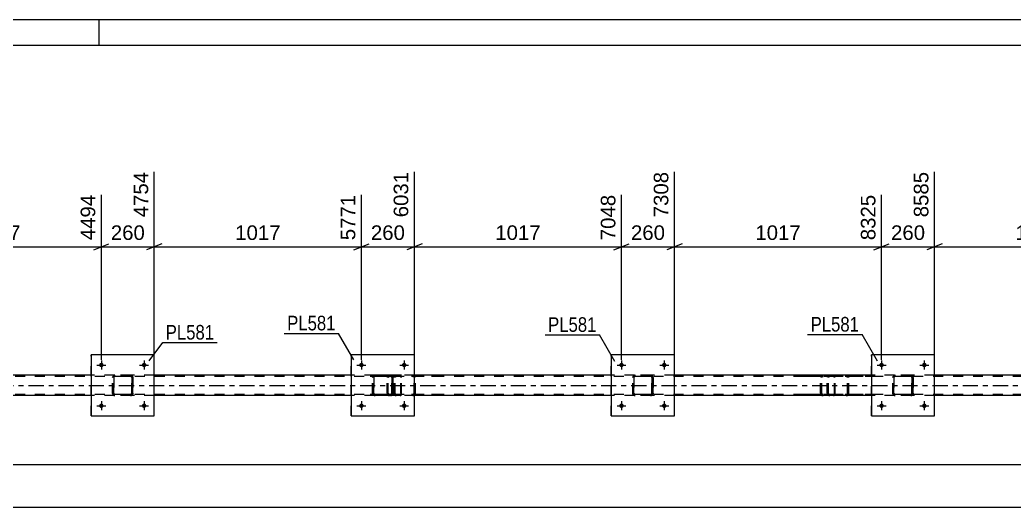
# Model space of a CAD drawing. Header units: millimetres. Extents: x 0 to 841, y 0 to 594.
# Drawn here: x 195.5 to 390.7, y 498.4 to 594 of the extents above; entities that cross this region are included whole.
import ezdxf

# ---------------------------------------------------------------- set-up
doc = ezdxf.new("R2010")
doc.units = ezdxf.units.MM
doc.linetypes.add('DXK_LINE_DOT2', pattern=[3.9198, 1.9599, -1.9599])
doc.linetypes.add('DXK_LINE_DOT3', pattern=[5.9187, 2.979, -0.9799, 0.9799, -0.9799])
doc.styles.add('Arial', font='ARIAL.TTF', dxfattribs={"height": 0.2})
doc.styles.add('Arial Narrow', font='ARIALN.TTF', dxfattribs={"height": 0.2})

# ---------------------------------------------------------------- blocks, each defined once
blk = doc.blocks.new('Unknown-203723749-1133')
at = {"color": 5, "linetype": 'Continuous'}
for p, q in [((841, 594), (0, 594)), ((211, 589), (211, 594)), ((836, 589), (5, 589))]:
    blk.add_line(p, q, dxfattribs=at)
blk = doc.blocks.new('Bolt-203723749-2629 - 2450')
at = {"linetype": 'Continuous'}
for points in [[(262.98, 518.25, -1), (262.1, 518.25, -1)], [(271.38, 518.25, -1), (270.5, 518.25, -1)]]:
    blk.add_hatch(color=1, dxfattribs=at).paths.add_polyline_path(points)
at = {"color": 1, "linetype": 'Continuous'}
for p, q in [((261.66, 518.25), (263.42, 518.25)), ((262.54, 519.13), (262.54, 517.37)), ((270.06, 518.25), (271.82, 518.25)), ((270.94, 519.13), (270.94, 517.37))]:
    blk.add_line(p, q, dxfattribs=at)
blk = doc.blocks.new('Part-203723749-2538 - 2450')
at = {"color": 7, "linetype": 'DXK_LINE_DOT2'}
for p, q in [((270.16, 524.25), (263.23, 524.25)), ((270.16, 524.01), (263.23, 524.01)), ((267.6, 523.95), (267.57, 523.77)), ((267.57, 520.73), (267.57, 523.77)), ((267.82, 523.77), (267.84, 523.86)), ((267.82, 520.73), (267.82, 523.77)), ((267.84, 523.86), (267.89, 523.94)), ((268.07, 524.25), (267.88, 524.21)), ((267.89, 523.94), (267.97, 523.99)), ((267.97, 523.99), (268.07, 524.01)), ((268.88, 524.01), (268.88, 524.25)), ((270.26, 524.21), (270.16, 524.25)), ((270.16, 524.01), (270.21, 523.99)), ((270.21, 523.99), (270.26, 523.94)), ((270.35, 524.1), (270.26, 524.21)), ((270.26, 523.94), (270.29, 523.86)), ((270.29, 523.86), (270.3, 523.77)), ((270.3, 520.73), (270.3, 523.77)), ((270.41, 523.95), (270.35, 524.1)), ((270.43, 523.77), (270.41, 523.95)), ((270.43, 520.73), (270.43, 523.77)), ((270.16, 520.49), (263.23, 520.49)), ((270.16, 520.25), (263.23, 520.25)), ((267.57, 520.73), (267.6, 520.54)), ((267.84, 520.63), (267.82, 520.73)), ((267.89, 520.56), (267.84, 520.63)), ((267.88, 520.28), (268.07, 520.25)), ((267.97, 520.5), (267.89, 520.56)), ((268.07, 520.49), (267.97, 520.5)), ((268.88, 520.25), (268.88, 520.49)), ((270.21, 520.5), (270.16, 520.49)), ((270.16, 520.25), (270.26, 520.28)), ((270.26, 520.56), (270.21, 520.5)), ((270.29, 520.63), (270.26, 520.56)), ((270.26, 520.28), (270.35, 520.39)), ((270.3, 520.73), (270.29, 520.63)), ((270.35, 520.39), (270.41, 520.54)), ((270.41, 520.54), (270.43, 520.73))]:
    blk.add_line(p, q, dxfattribs=at)
for centre, start, end in [((268.05, 523.75), 111.1941, 156.1506), ((268.05, 520.74), 203.8494, 248.8059)]:
    blk.add_arc(centre, 0.492, start, end, dxfattribs=at)
blk = doc.blocks.new('Part-203723749-2487 - 2450')
at = {"color": 7, "linetype": 'DXK_LINE_DOT2'}
for p, q in [((213.66, 523.77), (213.69, 523.95)), ((213.69, 523.95), (213.66, 523.77)), ((213.66, 520.73), (213.66, 523.77)), ((213.66, 523.77), (213.66, 523.77)), ((213.66, 520.73), (213.66, 523.77)), ((213.9, 523.77), (213.92, 523.86)), ((213.92, 523.86), (213.9, 523.77)), ((213.9, 520.73), (213.9, 523.77)), ((213.9, 523.77), (213.9, 523.77)), ((213.9, 523.77), (213.9, 520.73)), ((213.92, 523.86), (213.97, 523.94)), ((213.97, 523.94), (213.92, 523.86)), ((213.95, 524.21), (214.14, 524.25)), ((214.14, 524.25), (213.95, 524.21)), ((213.97, 523.94), (214.05, 523.99)), ((214.14, 524.01), (214.05, 523.99)), ((217.18, 524.25), (214.14, 524.25)), ((217.18, 524.01), (214.14, 524.01)), ((217.18, 524.25), (217.36, 524.21)), ((217.36, 524.21), (217.18, 524.25)), ((217.27, 523.99), (217.18, 524.01)), ((217.35, 523.94), (217.27, 523.99)), ((217.35, 523.94), (217.4, 523.86)), ((217.4, 523.86), (217.35, 523.94)), ((217.4, 523.86), (217.42, 523.77)), ((217.42, 523.77), (217.4, 523.86)), ((217.42, 520.73), (217.42, 523.77)), ((217.42, 523.77), (217.42, 523.77)), ((217.42, 523.77), (217.42, 520.73)), ((217.62, 523.95), (217.66, 523.77)), ((217.66, 523.77), (217.62, 523.95)), ((217.66, 520.73), (217.66, 523.77)), ((217.66, 523.77), (217.66, 523.77)), ((217.66, 523.77), (217.66, 520.73)), ((213.66, 520.73), (213.66, 520.73)), ((213.69, 520.54), (213.66, 520.73)), ((213.66, 520.73), (213.69, 520.54)), ((213.9, 520.73), (213.9, 520.73)), ((213.92, 520.63), (213.9, 520.73)), ((213.9, 520.73), (213.92, 520.63)), ((213.97, 520.56), (213.92, 520.63)), ((213.92, 520.63), (213.97, 520.56)), ((214.14, 520.25), (213.95, 520.28)), ((213.95, 520.28), (214.14, 520.25)), ((214.05, 520.5), (213.97, 520.56)), ((214.14, 520.49), (214.05, 520.5)), ((217.18, 520.49), (214.14, 520.49)), ((217.18, 520.25), (214.14, 520.25)), ((217.27, 520.5), (217.18, 520.49)), ((217.36, 520.28), (217.18, 520.25)), ((217.18, 520.25), (217.36, 520.28)), ((217.35, 520.56), (217.27, 520.5)), ((217.4, 520.63), (217.35, 520.56)), ((217.35, 520.56), (217.4, 520.63)), ((217.42, 520.73), (217.4, 520.63)), ((217.4, 520.63), (217.42, 520.73)), ((217.42, 520.73), (217.42, 520.73)), ((217.66, 520.73), (217.62, 520.54)), ((217.62, 520.54), (217.66, 520.73)), ((217.66, 520.73), (217.66, 520.73))]:
    blk.add_line(p, q, dxfattribs=at)
at = {"color": 7, "linetype": 'DXK_LINE_DOT3'}
blk.add_line((215.66, 522.25), (215.66, 522.25), dxfattribs=at)
at = {"color": 7, "linetype": 'DXK_LINE_DOT2'}
for centre, start, end in [((214.14, 523.77), 112.5, 157.5), ((214.14, 523.77), 112.5, 157.5), ((217.18, 523.77), 22.5, 67.5), ((217.18, 523.77), 22.5, 67.5), ((214.14, 520.73), 202.5, 247.5), ((214.14, 520.73), 202.5, 247.5), ((217.18, 520.73), 292.5, 337.5), ((217.18, 520.73), 292.5, 337.5)]:
    blk.add_arc(centre, 0.48, start, end, dxfattribs=at)
blk = doc.blocks.new('Bolt-203723749-2637 - 2450')
at = {"linetype": 'Continuous'}
for points in [[(365.14, 518.25, -1), (364.26, 518.25, -1)], [(373.54, 518.25, -1), (372.66, 518.25, -1)]]:
    blk.add_hatch(color=1, dxfattribs=at).paths.add_polyline_path(points)
at = {"color": 1, "linetype": 'Continuous'}
for p, q in [((363.82, 518.25), (365.58, 518.25)), ((364.7, 519.13), (364.7, 517.37)), ((372.22, 518.25), (373.98, 518.25)), ((373.1, 519.13), (373.1, 517.37))]:
    blk.add_line(p, q, dxfattribs=at)
blk = doc.blocks.new('Part-203723749-2492 - 2450')
at = {"color": 2, "linetype": 'Continuous'}
for p, q in [((209.46, 528.25), (209.46, 516.25)), ((221.86, 528.25), (209.46, 528.25)), ((221.86, 516.25), (221.86, 528.25)), ((209.46, 516.25), (221.86, 516.25))]:
    blk.add_line(p, q, dxfattribs=at)
at = {"color": 7, "linetype": 'DXK_LINE_DOT2'}
for p, q in [((209.46, 516.25), (209.46, 528.25)), ((221.86, 516.25), (221.86, 528.25))]:
    blk.add_line(p, q, dxfattribs=at)
blk = doc.blocks.new('Part-203723749-2493 - 2450')
at = {"color": 7, "linetype": 'DXK_LINE_DOT2'}
for p, q in [((264.74, 523.77), (264.77, 523.95)), ((264.77, 523.95), (264.74, 523.77)), ((264.74, 520.73), (264.74, 523.77)), ((264.74, 523.77), (264.74, 523.77)), ((264.74, 520.73), (264.74, 523.77)), ((264.98, 523.77), (265, 523.86)), ((265, 523.86), (264.98, 523.77)), ((264.98, 520.73), (264.98, 523.77)), ((264.98, 523.77), (264.98, 523.77)), ((264.98, 523.77), (264.98, 520.73)), ((265, 523.86), (265.05, 523.94)), ((265.05, 523.94), (265, 523.86)), ((265.03, 524.21), (265.22, 524.25)), ((265.22, 524.25), (265.03, 524.21)), ((265.05, 523.94), (265.13, 523.99)), ((265.22, 524.01), (265.13, 523.99)), ((268.26, 524.25), (265.22, 524.25)), ((268.26, 524.01), (265.22, 524.01)), ((268.26, 524.25), (268.44, 524.21)), ((268.44, 524.21), (268.26, 524.25)), ((268.35, 523.99), (268.26, 524.01)), ((268.43, 523.94), (268.35, 523.99)), ((268.43, 523.94), (268.48, 523.86)), ((268.48, 523.86), (268.43, 523.94)), ((268.48, 523.86), (268.5, 523.77)), ((268.5, 523.77), (268.48, 523.86)), ((268.5, 520.73), (268.5, 523.77)), ((268.5, 523.77), (268.5, 523.77)), ((268.5, 523.77), (268.5, 520.73)), ((268.7, 523.95), (268.74, 523.77)), ((268.74, 523.77), (268.7, 523.95)), ((268.74, 520.73), (268.74, 523.77)), ((268.74, 523.77), (268.74, 523.77)), ((268.74, 523.77), (268.74, 520.73)), ((264.74, 520.73), (264.74, 520.73)), ((264.77, 520.54), (264.74, 520.73)), ((264.74, 520.73), (264.77, 520.54)), ((264.98, 520.73), (264.98, 520.73)), ((265, 520.63), (264.98, 520.73)), ((264.98, 520.73), (265, 520.63)), ((265.05, 520.56), (265, 520.63)), ((265, 520.63), (265.05, 520.56)), ((265.22, 520.25), (265.03, 520.28)), ((265.03, 520.28), (265.22, 520.25)), ((265.13, 520.5), (265.05, 520.56)), ((265.22, 520.49), (265.13, 520.5)), ((268.26, 520.49), (265.22, 520.49)), ((268.26, 520.25), (265.22, 520.25)), ((268.35, 520.5), (268.26, 520.49)), ((268.44, 520.28), (268.26, 520.25)), ((268.26, 520.25), (268.44, 520.28)), ((268.43, 520.56), (268.35, 520.5)), ((268.48, 520.63), (268.43, 520.56)), ((268.43, 520.56), (268.48, 520.63)), ((268.5, 520.73), (268.48, 520.63)), ((268.48, 520.63), (268.5, 520.73)), ((268.5, 520.73), (268.5, 520.73)), ((268.74, 520.73), (268.7, 520.54)), ((268.7, 520.54), (268.74, 520.73)), ((268.74, 520.73), (268.74, 520.73))]:
    blk.add_line(p, q, dxfattribs=at)
at = {"color": 7, "linetype": 'DXK_LINE_DOT3'}
blk.add_line((266.74, 522.25), (266.74, 522.25), dxfattribs=at)
at = {"color": 7, "linetype": 'DXK_LINE_DOT2'}
for centre, start, end in [((265.22, 523.77), 112.5, 157.5), ((265.22, 523.77), 112.5, 157.5), ((268.26, 523.77), 22.5, 67.5), ((268.26, 523.77), 22.5, 67.5), ((265.22, 520.73), 202.5, 247.5), ((265.22, 520.73), 202.5, 247.5), ((268.26, 520.73), 292.5, 337.5), ((268.26, 520.73), 292.5, 337.5)]:
    blk.add_arc(centre, 0.48, start, end, dxfattribs=at)
blk = doc.blocks.new('Part-203723749-2498 - 2450')
at = {"color": 2, "linetype": 'Continuous'}
for p, q in [((260.54, 528.25), (260.54, 516.25)), ((272.94, 528.25), (260.54, 528.25)), ((272.94, 516.25), (272.94, 528.25)), ((260.54, 516.25), (272.94, 516.25))]:
    blk.add_line(p, q, dxfattribs=at)
at = {"color": 7, "linetype": 'DXK_LINE_DOT2'}
for p, q in [((260.54, 516.25), (260.54, 528.25)), ((272.94, 516.25), (272.94, 528.25))]:
    blk.add_line(p, q, dxfattribs=at)
blk = doc.blocks.new('Bolt-203723749-2631 - 2450')
at = {"linetype": 'Continuous'}
for points in [[(211.9, 518.25, -1), (211.02, 518.25, -1)], [(220.3, 518.25, -1), (219.42, 518.25, -1)]]:
    blk.add_hatch(color=1, dxfattribs=at).paths.add_polyline_path(points)
at = {"color": 1, "linetype": 'Continuous'}
for p, q in [((210.58, 518.25), (212.34, 518.25)), ((211.46, 519.13), (211.46, 517.37)), ((218.98, 518.25), (220.74, 518.25)), ((219.86, 519.13), (219.86, 517.37))]:
    blk.add_line(p, q, dxfattribs=at)
blk = doc.blocks.new('Part-203723749-2499 - 2450')
at = {"color": 7, "linetype": 'DXK_LINE_DOT2'}
for p, q in [((315.82, 523.77), (315.85, 523.95)), ((315.85, 523.95), (315.82, 523.77)), ((315.82, 520.73), (315.82, 523.77)), ((315.82, 523.77), (315.82, 523.77)), ((315.82, 520.73), (315.82, 523.77)), ((316.06, 523.77), (316.08, 523.86)), ((316.08, 523.86), (316.06, 523.77)), ((316.06, 520.73), (316.06, 523.77)), ((316.06, 523.77), (316.06, 523.77)), ((316.06, 523.77), (316.06, 520.73)), ((316.08, 523.86), (316.13, 523.94)), ((316.13, 523.94), (316.08, 523.86)), ((316.11, 524.21), (316.3, 524.25)), ((316.3, 524.25), (316.11, 524.21)), ((316.13, 523.94), (316.21, 523.99)), ((316.3, 524.01), (316.21, 523.99)), ((319.34, 524.25), (316.3, 524.25)), ((319.34, 524.01), (316.3, 524.01)), ((319.34, 524.25), (319.52, 524.21)), ((319.52, 524.21), (319.34, 524.25)), ((319.43, 523.99), (319.34, 524.01)), ((319.51, 523.94), (319.43, 523.99)), ((319.51, 523.94), (319.56, 523.86)), ((319.56, 523.86), (319.51, 523.94)), ((319.56, 523.86), (319.58, 523.77)), ((319.58, 523.77), (319.56, 523.86)), ((319.58, 520.73), (319.58, 523.77)), ((319.58, 523.77), (319.58, 523.77)), ((319.58, 523.77), (319.58, 520.73)), ((319.78, 523.95), (319.82, 523.77)), ((319.82, 523.77), (319.78, 523.95)), ((319.82, 520.73), (319.82, 523.77)), ((319.82, 523.77), (319.82, 523.77)), ((319.82, 523.77), (319.82, 520.73)), ((315.82, 520.73), (315.82, 520.73)), ((315.85, 520.54), (315.82, 520.73)), ((315.82, 520.73), (315.85, 520.54)), ((316.06, 520.73), (316.06, 520.73)), ((316.08, 520.63), (316.06, 520.73)), ((316.06, 520.73), (316.08, 520.63)), ((316.13, 520.56), (316.08, 520.63)), ((316.08, 520.63), (316.13, 520.56)), ((316.3, 520.25), (316.11, 520.28)), ((316.11, 520.28), (316.3, 520.25)), ((316.21, 520.5), (316.13, 520.56)), ((316.3, 520.49), (316.21, 520.5)), ((319.34, 520.49), (316.3, 520.49)), ((319.34, 520.25), (316.3, 520.25)), ((319.43, 520.5), (319.34, 520.49)), ((319.52, 520.28), (319.34, 520.25)), ((319.34, 520.25), (319.52, 520.28)), ((319.51, 520.56), (319.43, 520.5)), ((319.56, 520.63), (319.51, 520.56)), ((319.51, 520.56), (319.56, 520.63)), ((319.58, 520.73), (319.56, 520.63)), ((319.56, 520.63), (319.58, 520.73)), ((319.58, 520.73), (319.58, 520.73)), ((319.82, 520.73), (319.78, 520.54)), ((319.78, 520.54), (319.82, 520.73)), ((319.82, 520.73), (319.82, 520.73))]:
    blk.add_line(p, q, dxfattribs=at)
at = {"color": 7, "linetype": 'DXK_LINE_DOT3'}
blk.add_line((317.82, 522.25), (317.82, 522.25), dxfattribs=at)
at = {"color": 7, "linetype": 'DXK_LINE_DOT2'}
for centre, start, end in [((316.3, 523.77), 112.5, 157.5), ((316.3, 523.77), 112.5, 157.5), ((319.34, 523.77), 22.5, 67.5), ((319.34, 523.77), 22.5, 67.5), ((316.3, 520.73), 202.5, 247.5), ((316.3, 520.73), 202.5, 247.5), ((319.34, 520.73), 292.5, 337.5), ((319.34, 520.73), 292.5, 337.5)]:
    blk.add_arc(centre, 0.48, start, end, dxfattribs=at)
blk = doc.blocks.new('Part-203723749-2504 - 2450')
at = {"color": 2, "linetype": 'Continuous'}
for p, q in [((311.62, 528.25), (311.62, 516.25)), ((324.02, 528.25), (311.62, 528.25)), ((324.02, 516.25), (324.02, 528.25)), ((311.62, 516.25), (324.02, 516.25))]:
    blk.add_line(p, q, dxfattribs=at)
at = {"color": 7, "linetype": 'DXK_LINE_DOT2'}
for p, q in [((311.62, 516.25), (311.62, 528.25)), ((324.02, 516.25), (324.02, 528.25))]:
    blk.add_line(p, q, dxfattribs=at)
blk = doc.blocks.new('Part-203723749-2505 - 2450')
at = {"color": 7, "linetype": 'DXK_LINE_DOT2'}
for p, q in [((366.9, 523.77), (366.94, 523.95)), ((366.94, 523.95), (366.9, 523.77)), ((366.9, 520.73), (366.9, 523.77)), ((366.9, 523.77), (366.9, 523.77)), ((366.9, 520.73), (366.9, 523.77)), ((367.14, 523.77), (367.16, 523.86)), ((367.16, 523.86), (367.14, 523.77)), ((367.14, 520.73), (367.14, 523.77)), ((367.14, 523.77), (367.14, 523.77)), ((367.14, 523.77), (367.14, 520.73)), ((367.16, 523.86), (367.21, 523.94)), ((367.21, 523.94), (367.16, 523.86)), ((367.19, 524.21), (367.38, 524.25)), ((367.38, 524.25), (367.19, 524.21)), ((367.21, 523.94), (367.29, 523.99)), ((367.38, 524.01), (367.29, 523.99)), ((370.42, 524.25), (367.38, 524.25)), ((370.42, 524.01), (367.38, 524.01)), ((370.42, 524.25), (370.6, 524.21)), ((370.6, 524.21), (370.42, 524.25)), ((370.51, 523.99), (370.42, 524.01)), ((370.59, 523.94), (370.51, 523.99)), ((370.59, 523.94), (370.64, 523.86)), ((370.64, 523.86), (370.59, 523.94)), ((370.64, 523.86), (370.66, 523.77)), ((370.66, 523.77), (370.64, 523.86)), ((370.66, 520.73), (370.66, 523.77)), ((370.66, 523.77), (370.66, 523.77)), ((370.66, 523.77), (370.66, 520.73)), ((370.86, 523.95), (370.9, 523.77)), ((370.9, 523.77), (370.86, 523.95)), ((370.9, 520.73), (370.9, 523.77)), ((370.9, 523.77), (370.9, 523.77)), ((370.9, 523.77), (370.9, 520.73)), ((366.9, 520.73), (366.9, 520.73)), ((366.94, 520.54), (366.9, 520.73)), ((366.9, 520.73), (366.94, 520.54)), ((367.14, 520.73), (367.14, 520.73)), ((367.16, 520.63), (367.14, 520.73)), ((367.14, 520.73), (367.16, 520.63)), ((367.21, 520.56), (367.16, 520.63)), ((367.16, 520.63), (367.21, 520.56)), ((367.38, 520.25), (367.19, 520.28)), ((367.19, 520.28), (367.38, 520.25)), ((367.29, 520.5), (367.21, 520.56)), ((367.38, 520.49), (367.29, 520.5)), ((370.42, 520.49), (367.38, 520.49)), ((370.42, 520.25), (367.38, 520.25)), ((370.51, 520.5), (370.42, 520.49)), ((370.6, 520.28), (370.42, 520.25)), ((370.42, 520.25), (370.6, 520.28)), ((370.59, 520.56), (370.51, 520.5)), ((370.64, 520.63), (370.59, 520.56)), ((370.59, 520.56), (370.64, 520.63)), ((370.66, 520.73), (370.64, 520.63)), ((370.64, 520.63), (370.66, 520.73)), ((370.66, 520.73), (370.66, 520.73)), ((370.9, 520.73), (370.86, 520.54)), ((370.86, 520.54), (370.9, 520.73)), ((370.9, 520.73), (370.9, 520.73))]:
    blk.add_line(p, q, dxfattribs=at)
at = {"color": 7, "linetype": 'DXK_LINE_DOT3'}
blk.add_line((368.9, 522.25), (368.9, 522.25), dxfattribs=at)
at = {"color": 7, "linetype": 'DXK_LINE_DOT2'}
for centre, start, end in [((367.38, 523.77), 112.5, 157.5), ((367.38, 523.77), 112.5, 157.5), ((370.42, 523.77), 22.5, 67.5), ((370.42, 523.77), 22.5, 67.5), ((367.38, 520.73), 202.5, 247.5), ((367.38, 520.73), 202.5, 247.5), ((370.42, 520.73), 292.5, 337.5), ((370.42, 520.73), 292.5, 337.5)]:
    blk.add_arc(centre, 0.48, start, end, dxfattribs=at)
blk = doc.blocks.new('Bolt-203723749-2639 - 2450')
at = {"linetype": 'Continuous'}
for points in [[(314.06, 518.25, -1), (313.18, 518.25, -1)], [(322.46, 518.25, -1), (321.58, 518.25, -1)]]:
    blk.add_hatch(color=1, dxfattribs=at).paths.add_polyline_path(points)
at = {"color": 1, "linetype": 'Continuous'}
for p, q in [((312.74, 518.25), (314.5, 518.25)), ((313.62, 519.13), (313.62, 517.37)), ((321.14, 518.25), (322.9, 518.25)), ((322.02, 519.13), (322.02, 517.37))]:
    blk.add_line(p, q, dxfattribs=at)
blk = doc.blocks.new('Part-203723749-2510 - 2450')
at = {"color": 2, "linetype": 'Continuous'}
for p, q in [((362.7, 528.25), (362.7, 516.25)), ((375.1, 528.25), (362.7, 528.25)), ((375.1, 516.25), (375.1, 528.25)), ((362.7, 516.25), (375.1, 516.25))]:
    blk.add_line(p, q, dxfattribs=at)
at = {"color": 7, "linetype": 'DXK_LINE_DOT2'}
for p, q in [((362.7, 516.25), (362.7, 528.25)), ((375.1, 516.25), (375.1, 528.25))]:
    blk.add_line(p, q, dxfattribs=at)
blk = doc.blocks.new('Part-203723749-2554 - 2450')
at = {"color": 7, "linetype": 'DXK_LINE_DOT2'}
for p, q in [((753.08, 524.01), (90.62, 524.01)), ((221.86, 524.25), (209.46, 524.25)), ((272.94, 524.25), (260.54, 524.25)), ((324.02, 524.25), (311.62, 524.25)), ((375.1, 524.25), (362.7, 524.25)), ((753.08, 520.49), (90.62, 520.49)), ((221.86, 520.25), (209.46, 520.25)), ((272.94, 520.25), (260.54, 520.25)), ((324.02, 520.25), (311.62, 520.25)), ((375.1, 520.25), (362.7, 520.25))]:
    blk.add_line(p, q, dxfattribs=at)
at = {"color": 2, "linetype": 'Continuous'}
for p, q in [((209.46, 524.25), (170.78, 524.25)), ((260.54, 524.25), (221.86, 524.25)), ((311.62, 524.25), (272.94, 524.25)), ((362.7, 524.25), (324.02, 524.25)), ((413.78, 524.25), (375.1, 524.25)), ((209.46, 520.25), (170.78, 520.25)), ((260.54, 520.25), (221.86, 520.25)), ((311.62, 520.25), (272.94, 520.25)), ((362.7, 520.25), (324.02, 520.25)), ((413.78, 520.25), (375.1, 520.25))]:
    blk.add_line(p, q, dxfattribs=at)
at = {"color": 7, "linetype": 'DXK_LINE_DOT3'}
blk.add_line((90.62, 522.25), (753.08, 522.25), dxfattribs=at)
blk = doc.blocks.new('Bolt-203723749-2630 - 2450')
at = {"linetype": 'Continuous'}
for points in [[(211.9, 526.25, -1), (211.02, 526.25, -1)], [(220.3, 526.25, -1), (219.42, 526.25, -1)]]:
    blk.add_hatch(color=1, dxfattribs=at).paths.add_polyline_path(points)
at = {"color": 1, "linetype": 'Continuous'}
for p, q in [((210.58, 526.25), (212.34, 526.25)), ((211.46, 527.13), (211.46, 525.37)), ((218.98, 526.25), (220.74, 526.25)), ((219.86, 527.13), (219.86, 525.37))]:
    blk.add_line(p, q, dxfattribs=at)
blk = doc.blocks.new('Bolt-203723749-2636 - 2450')
at = {"linetype": 'Continuous'}
for points in [[(365.14, 526.25, -1), (364.26, 526.25, -1)], [(373.54, 526.25, -1), (372.66, 526.25, -1)]]:
    blk.add_hatch(color=1, dxfattribs=at).paths.add_polyline_path(points)
at = {"color": 1, "linetype": 'Continuous'}
for p, q in [((363.82, 526.25), (365.58, 526.25)), ((364.7, 527.13), (364.7, 525.37)), ((372.22, 526.25), (373.98, 526.25)), ((373.1, 527.13), (373.1, 525.37))]:
    blk.add_line(p, q, dxfattribs=at)
blk = doc.blocks.new('Bolt-203723749-2638 - 2450')
at = {"linetype": 'Continuous'}
for points in [[(314.06, 526.25, -1), (313.18, 526.25, -1)], [(322.46, 526.25, -1), (321.58, 526.25, -1)]]:
    blk.add_hatch(color=1, dxfattribs=at).paths.add_polyline_path(points)
at = {"color": 1, "linetype": 'Continuous'}
for p, q in [((312.74, 526.25), (314.5, 526.25)), ((313.62, 527.13), (313.62, 525.37)), ((321.14, 526.25), (322.9, 526.25)), ((322.02, 527.13), (322.02, 525.37))]:
    blk.add_line(p, q, dxfattribs=at)
blk = doc.blocks.new('Bolt-203723749-2640 - 2450')
at = {"linetype": 'Continuous'}
for points in [[(262.98, 526.25, -1), (262.1, 526.25, -1)], [(271.38, 526.25, -1), (270.5, 526.25, -1)]]:
    blk.add_hatch(color=1, dxfattribs=at).paths.add_polyline_path(points)
at = {"color": 1, "linetype": 'Continuous'}
for p, q in [((261.66, 526.25), (263.42, 526.25)), ((262.54, 527.13), (262.54, 525.37)), ((270.06, 526.25), (271.82, 526.25)), ((270.94, 527.13), (270.94, 525.37))]:
    blk.add_line(p, q, dxfattribs=at)
blk = doc.blocks.new('Part-203723749-2652 - 2450')
at = {"color": 7, "linetype": 'DXK_LINE_DOT2'}
for p, q in [((354.05, 523.94), (354.02, 523.77)), ((354.02, 520.73), (354.02, 523.77)), ((354.06, 523.95), (354.05, 523.94)), ((354.27, 523.77), (354.29, 523.86)), ((354.27, 520.73), (354.27, 523.77)), ((354.29, 523.86), (354.35, 523.94)), ((354.53, 524.25), (354.33, 524.21)), ((354.35, 523.94), (354.43, 523.99)), ((354.43, 523.99), (354.53, 524.01)), ((363.42, 524.25), (354.53, 524.25)), ((363.42, 524.01), (354.53, 524.01)), ((357.96, 524.21), (357.76, 524.25)), ((357.76, 524.01), (357.86, 523.99)), ((357.86, 523.99), (357.94, 523.94)), ((357.94, 523.94), (358, 523.86)), ((358, 523.86), (358.02, 523.77)), ((358.02, 520.73), (358.02, 523.77)), ((358.24, 523.94), (358.24, 523.95)), ((358.28, 523.77), (358.24, 523.94)), ((358.28, 520.73), (358.28, 523.77)), ((354.02, 520.73), (354.06, 520.54)), ((354.29, 520.63), (354.27, 520.73)), ((354.35, 520.56), (354.29, 520.63)), ((354.33, 520.28), (354.53, 520.25)), ((354.43, 520.5), (354.35, 520.56)), ((354.53, 520.49), (354.43, 520.5)), ((363.42, 520.49), (354.53, 520.49)), ((363.42, 520.25), (354.53, 520.25)), ((357.86, 520.5), (357.76, 520.49)), ((357.76, 520.25), (357.96, 520.28)), ((357.94, 520.56), (357.86, 520.5)), ((358, 520.63), (357.94, 520.56)), ((358.02, 520.73), (358, 520.63)), ((358.24, 520.54), (358.28, 520.73))]:
    blk.add_line(p, q, dxfattribs=at)
for centre, start, end in [((354.51, 523.74), 110.7583, 155.68), ((357.78, 523.74), 24.32, 69.2417), ((354.51, 520.75), 204.32, 249.2417), ((357.78, 520.75), 290.7583, 335.68)]:
    blk.add_arc(centre, 0.496, start, end, dxfattribs=at)
blk = doc.blocks.new('Part-203723749-2653 - 2450')
at = {"color": 7, "linetype": 'DXK_LINE_DOT2'}
for p, q in [((268.92, 523.95), (268.88, 523.77)), ((268.88, 520.73), (268.88, 523.77)), ((269.14, 523.77), (269.16, 523.86)), ((269.14, 520.73), (269.14, 523.77)), ((269.16, 523.86), (269.21, 523.94)), ((269.39, 524.25), (269.2, 524.21)), ((269.21, 523.94), (269.3, 523.99)), ((269.3, 523.99), (269.39, 524.01)), ((278.28, 524.25), (269.39, 524.25)), ((278.28, 524.01), (269.39, 524.01)), ((272.83, 524.21), (272.63, 524.25)), ((272.63, 524.01), (272.73, 523.99)), ((272.73, 523.99), (272.81, 523.94)), ((272.81, 523.94), (272.87, 523.86)), ((272.87, 523.86), (272.89, 523.77)), ((272.89, 520.73), (272.89, 523.77)), ((273.1, 523.94), (273.1, 523.95)), ((273.14, 523.77), (273.1, 523.94)), ((273.14, 520.73), (273.14, 523.77)), ((268.88, 520.73), (268.92, 520.54)), ((269.16, 520.63), (269.14, 520.73)), ((269.21, 520.56), (269.16, 520.63)), ((269.2, 520.28), (269.39, 520.25)), ((269.3, 520.5), (269.21, 520.56)), ((269.39, 520.49), (269.3, 520.5)), ((278.28, 520.49), (269.39, 520.49)), ((278.28, 520.25), (269.39, 520.25)), ((272.73, 520.5), (272.63, 520.49)), ((272.63, 520.25), (272.83, 520.28)), ((272.81, 520.56), (272.73, 520.5)), ((272.87, 520.63), (272.81, 520.56)), ((272.89, 520.73), (272.87, 520.63)), ((273.1, 520.54), (273.14, 520.73))]:
    blk.add_line(p, q, dxfattribs=at)
for centre, start, end in [((269.38, 523.74), 110.7583, 155.68), ((272.65, 523.74), 24.32, 69.2417), ((269.38, 520.75), 204.32, 249.2417), ((272.65, 520.75), 290.7583, 335.68)]:
    blk.add_arc(centre, 0.496, start, end, dxfattribs=at)
blk = doc.blocks.new('Part-203723749-2658 - 2450')
at = {"color": 7, "linetype": 'DXK_LINE_DOT2'}
for p, q in [((355.29, 524.25), (348.36, 524.25)), ((355.29, 524.01), (348.36, 524.01)), ((352.74, 523.94), (352.7, 523.77)), ((352.7, 520.73), (352.7, 523.77)), ((352.74, 523.95), (352.74, 523.94)), ((352.95, 523.77), (352.97, 523.86)), ((352.95, 520.73), (352.95, 523.77)), ((352.97, 523.86), (353.03, 523.94)), ((353.2, 524.25), (353.01, 524.21)), ((353.03, 523.94), (353.11, 523.99)), ((353.11, 523.99), (353.2, 524.01)), ((354.02, 524.25), (354.02, 524.01)), ((355.4, 524.21), (355.29, 524.25)), ((355.29, 524.01), (355.35, 523.99)), ((355.35, 523.99), (355.39, 523.94)), ((355.39, 523.94), (355.42, 523.86)), ((355.49, 524.1), (355.4, 524.21)), ((355.42, 523.86), (355.43, 523.77)), ((355.43, 520.73), (355.43, 523.77)), ((355.54, 523.95), (355.49, 524.1)), ((355.57, 523.77), (355.54, 523.95)), ((355.57, 520.73), (355.57, 523.77)), ((355.29, 520.49), (348.36, 520.49)), ((355.29, 520.25), (348.36, 520.25)), ((352.7, 520.73), (352.74, 520.54)), ((352.97, 520.63), (352.95, 520.73)), ((353.03, 520.56), (352.97, 520.63)), ((353.01, 520.28), (353.2, 520.25)), ((353.11, 520.5), (353.03, 520.56)), ((353.2, 520.49), (353.11, 520.5)), ((354.02, 520.25), (354.02, 520.49)), ((355.35, 520.5), (355.29, 520.49)), ((355.29, 520.25), (355.4, 520.28)), ((355.39, 520.56), (355.35, 520.5)), ((355.42, 520.63), (355.39, 520.56)), ((355.4, 520.28), (355.49, 520.39)), ((355.43, 520.73), (355.42, 520.63)), ((355.49, 520.39), (355.54, 520.54)), ((355.54, 520.54), (355.57, 520.73))]:
    blk.add_line(p, q, dxfattribs=at)
for centre, start, end in [((353.19, 523.75), 111.1941, 156.1506), ((353.19, 520.74), 203.8494, 248.8059)]:
    blk.add_arc(centre, 0.492, start, end, dxfattribs=at)
blk = doc.blocks.new('StraightDimension-203723749-3011 - 2450')
at = {"color": 7, "linetype": 'Continuous'}
for p, q in [((375.1, 525.25), (375.1, 564.15)), ((364.7, 527.25), (364.7, 559.65)), ((363.2, 548.85), (366.2, 550.05)), ((364.7, 549.45), (375.1, 549.45)), ((376.6, 550.05), (373.6, 548.85))]:
    blk.add_line(p, q, dxfattribs=at)
at = {"color": 0}
blk.add_wipeout([(373.83, 550.2), (373.83, 554.4), (365.96, 554.4), (365.96, 550.2)], dxfattribs=at)
at = {"color": 0, "linetype": 'Continuous'}
blk.add_wipeout([(374.5, 564.75), (370.3, 564.75), (370.3, 554.65), (374.5, 554.65)], dxfattribs=at)
at = {"color": 3, "linetype": 'Continuous', "style": 'Arial'}
blk.add_text('8585', height=2.865, rotation=90.0002, dxfattribs=at).set_placement((373.9, 555.25))
at = {"color": 3, "style": 'Arial'}
blk.add_text('260', height=2.865, dxfattribs=at).set_placement((366.56, 550.8))
blk = doc.blocks.new('StraightDimension-203723749-3029 - 2450')
at = {"color": 7, "linetype": 'Continuous'}
for p, q in [((375.1, 525.25), (375.1, 564.15)), ((415.78, 527.25), (415.78, 559.65)), ((376.6, 550.05), (373.6, 548.85)), ((375.1, 549.45), (415.78, 549.45)), ((414.28, 548.85), (417.28, 550.05))]:
    blk.add_line(p, q, dxfattribs=at)
at = {"color": 0, "linetype": 'Continuous'}
blk.add_wipeout([(415.18, 560.25), (410.98, 560.25), (410.98, 550.15), (415.18, 550.15)], dxfattribs=at)
at = {"color": 0}
blk.add_wipeout([(400.49, 550.2), (400.49, 554.4), (390.39, 554.4), (390.39, 550.2)], dxfattribs=at)
at = {"color": 3, "linetype": 'Continuous', "style": 'Arial'}
blk.add_text('9602', height=2.865, rotation=90.0002, dxfattribs=at).set_placement((414.58, 550.75))
at = {"color": 3, "style": 'Arial'}
blk.add_text('1017', height=2.865, dxfattribs=at).set_placement((390.99, 550.8))
blk = doc.blocks.new('StraightDimension-203723749-2885 - 2450')
at = {"color": 7, "linetype": 'Continuous'}
for p, q in [((170.78, 525.25), (170.78, 564.15)), ((211.46, 527.25), (211.46, 559.65)), ((172.28, 550.05), (169.28, 548.85)), ((170.78, 549.45), (211.46, 549.45)), ((209.96, 548.85), (212.96, 550.05))]:
    blk.add_line(p, q, dxfattribs=at)
at = {"color": 0, "linetype": 'Continuous'}
blk.add_wipeout([(210.86, 560.25), (206.66, 560.25), (206.66, 550.15), (210.86, 550.15)], dxfattribs=at)
at = {"color": 0}
blk.add_wipeout([(196.16, 550.2), (196.16, 554.4), (186.07, 554.4), (186.07, 550.2)], dxfattribs=at)
at = {"color": 3, "linetype": 'Continuous', "style": 'Arial'}
blk.add_text('4494', height=2.865, rotation=90.0002, dxfattribs=at).set_placement((210.26, 550.75))
at = {"color": 3, "style": 'Arial'}
blk.add_text('1017', height=2.865, dxfattribs=at).set_placement((186.67, 550.8))
blk = doc.blocks.new('StraightDimension-203723749-2903 - 2450')
at = {"color": 7, "linetype": 'Continuous'}
for p, q in [((221.86, 525.25), (221.86, 564.15)), ((211.46, 527.25), (211.46, 559.65)), ((209.96, 548.85), (212.96, 550.05)), ((211.46, 549.45), (221.86, 549.45)), ((223.36, 550.05), (220.36, 548.85))]:
    blk.add_line(p, q, dxfattribs=at)
at = {"color": 0}
blk.add_wipeout([(220.59, 550.2), (220.59, 554.4), (212.72, 554.4), (212.72, 550.2)], dxfattribs=at)
at = {"color": 0, "linetype": 'Continuous'}
blk.add_wipeout([(221.26, 564.75), (217.06, 564.75), (217.06, 554.65), (221.26, 554.65)], dxfattribs=at)
at = {"color": 3, "linetype": 'Continuous', "style": 'Arial'}
blk.add_text('4754', height=2.865, rotation=90.0002, dxfattribs=at).set_placement((220.66, 555.25))
at = {"color": 3, "style": 'Arial'}
blk.add_text('260', height=2.865, dxfattribs=at).set_placement((213.32, 550.8))
blk = doc.blocks.new('StraightDimension-203723749-2921 - 2450')
at = {"color": 7, "linetype": 'Continuous'}
for p, q in [((221.86, 525.25), (221.86, 564.15)), ((262.54, 527.25), (262.54, 559.65)), ((223.36, 550.05), (220.36, 548.85)), ((221.86, 549.45), (262.54, 549.45)), ((261.04, 548.85), (264.04, 550.05))]:
    blk.add_line(p, q, dxfattribs=at)
at = {"color": 0, "linetype": 'Continuous'}
blk.add_wipeout([(261.94, 560.25), (257.74, 560.25), (257.74, 550.15), (261.94, 550.15)], dxfattribs=at)
at = {"color": 0}
blk.add_wipeout([(247.24, 550.2), (247.24, 554.4), (237.15, 554.4), (237.15, 550.2)], dxfattribs=at)
at = {"color": 3, "linetype": 'Continuous', "style": 'Arial'}
blk.add_text('5771', height=2.865, rotation=90.0002, dxfattribs=at).set_placement((261.34, 550.75))
at = {"color": 3, "style": 'Arial'}
blk.add_text('1017', height=2.865, dxfattribs=at).set_placement((237.75, 550.8))
blk = doc.blocks.new('StraightDimension-203723749-2939 - 2450')
at = {"color": 7, "linetype": 'Continuous'}
for p, q in [((272.94, 525.25), (272.94, 564.15)), ((262.54, 527.25), (262.54, 559.65)), ((261.04, 548.85), (264.04, 550.05)), ((262.54, 549.45), (272.94, 549.45)), ((274.44, 550.05), (271.44, 548.85))]:
    blk.add_line(p, q, dxfattribs=at)
at = {"color": 0}
blk.add_wipeout([(271.67, 550.2), (271.67, 554.4), (263.8, 554.4), (263.8, 550.2)], dxfattribs=at)
at = {"color": 0, "linetype": 'Continuous'}
blk.add_wipeout([(272.34, 564.75), (268.14, 564.75), (268.14, 554.65), (272.34, 554.65)], dxfattribs=at)
at = {"color": 3, "linetype": 'Continuous', "style": 'Arial'}
blk.add_text('6031', height=2.865, rotation=90.0002, dxfattribs=at).set_placement((271.74, 555.25))
at = {"color": 3, "style": 'Arial'}
blk.add_text('260', height=2.865, dxfattribs=at).set_placement((264.4, 550.8))
blk = doc.blocks.new('StraightDimension-203723749-2957 - 2450')
at = {"color": 7, "linetype": 'Continuous'}
for p, q in [((272.94, 525.25), (272.94, 564.15)), ((313.62, 527.25), (313.62, 559.65)), ((274.44, 550.05), (271.44, 548.85)), ((272.94, 549.45), (313.62, 549.45)), ((312.12, 548.85), (315.12, 550.05))]:
    blk.add_line(p, q, dxfattribs=at)
at = {"color": 0, "linetype": 'Continuous'}
blk.add_wipeout([(313.02, 560.25), (308.82, 560.25), (308.82, 550.15), (313.02, 550.15)], dxfattribs=at)
at = {"color": 0}
blk.add_wipeout([(298.33, 550.2), (298.33, 554.4), (288.23, 554.4), (288.23, 550.2)], dxfattribs=at)
at = {"color": 3, "linetype": 'Continuous', "style": 'Arial'}
blk.add_text('7048', height=2.865, rotation=90.0002, dxfattribs=at).set_placement((312.42, 550.75))
at = {"color": 3, "style": 'Arial'}
blk.add_text('1017', height=2.865, dxfattribs=at).set_placement((288.83, 550.8))
blk = doc.blocks.new('StraightDimension-203723749-2975 - 2450')
at = {"color": 7, "linetype": 'Continuous'}
for p, q in [((324.02, 525.25), (324.02, 564.15)), ((313.62, 527.25), (313.62, 559.65)), ((312.12, 548.85), (315.12, 550.05)), ((313.62, 549.45), (324.02, 549.45)), ((325.52, 550.05), (322.52, 548.85))]:
    blk.add_line(p, q, dxfattribs=at)
at = {"color": 0}
blk.add_wipeout([(322.75, 550.2), (322.75, 554.4), (314.88, 554.4), (314.88, 550.2)], dxfattribs=at)
at = {"color": 0, "linetype": 'Continuous'}
blk.add_wipeout([(323.42, 564.75), (319.22, 564.75), (319.22, 554.65), (323.42, 554.65)], dxfattribs=at)
at = {"color": 3, "linetype": 'Continuous', "style": 'Arial'}
blk.add_text('7308', height=2.865, rotation=90.0002, dxfattribs=at).set_placement((322.82, 555.25))
at = {"color": 3, "style": 'Arial'}
blk.add_text('260', height=2.865, dxfattribs=at).set_placement((315.48, 550.8))
blk = doc.blocks.new('StraightDimension-203723749-2993 - 2450')
at = {"color": 7, "linetype": 'Continuous'}
for p, q in [((324.02, 525.25), (324.02, 564.15)), ((364.7, 527.25), (364.7, 559.65)), ((325.52, 550.05), (322.52, 548.85)), ((324.02, 549.45), (364.7, 549.45)), ((363.2, 548.85), (366.2, 550.05))]:
    blk.add_line(p, q, dxfattribs=at)
at = {"color": 0, "linetype": 'Continuous'}
blk.add_wipeout([(364.1, 560.25), (359.9, 560.25), (359.9, 550.15), (364.1, 550.15)], dxfattribs=at)
at = {"color": 0}
blk.add_wipeout([(349.41, 550.2), (349.41, 554.4), (339.31, 554.4), (339.31, 550.2)], dxfattribs=at)
at = {"color": 3, "linetype": 'Continuous', "style": 'Arial'}
blk.add_text('8325', height=2.865, rotation=90.0002, dxfattribs=at).set_placement((363.5, 550.75))
at = {"color": 3, "style": 'Arial'}
blk.add_text('1017', height=2.865, dxfattribs=at).set_placement((339.91, 550.8))
blk = doc.blocks.new('StraightDimension-203723749-3305 - 2450')
at = {"color": 7, "linetype": 'Continuous'}
blk.add_line((53.5, 506.75), (753.08, 506.75), dxfattribs=at)
blk = doc.blocks.new('StraightDimension-203723749-3326 - 2450')
at = {"color": 7, "linetype": 'Continuous'}
blk.add_line((52.86, 498.36), (753.72, 498.36), dxfattribs=at)
blk = doc.blocks.new('Mark-203723749-2488 - 2450')
at = {"color": 0}
blk.add_wipeout([(233.62, 531.25), (233.62, 534.25), (224.11, 534.25), (224.11, 531.25)], dxfattribs=at)
blk.add_wipeout([(233.62, 531.25), (233.62, 534.25), (224.11, 534.25), (224.11, 531.25)], dxfattribs=at)
at = {"color": 30, "linetype": 'Continuous'}
for p, q in [((220.83, 527.1), (223.51, 530.65)), ((223.51, 530.65), (234.22, 530.65))]:
    blk.add_line(p, q, dxfattribs=at)
at = {"color": 3, "style": 'Arial Narrow'}
blk.add_text('PL581', height=2.863, dxfattribs=at).set_placement((224.11, 531.25))
blk = doc.blocks.new('Mark-203723749-2494 - 2450')
at = {"color": 0}
blk.add_wipeout([(257.46, 533.05), (257.46, 536.05), (247.96, 536.05), (247.96, 533.05)], dxfattribs=at)
blk.add_wipeout([(257.46, 533.05), (257.46, 536.05), (247.96, 536.05), (247.96, 533.05)], dxfattribs=at)
at = {"color": 30, "linetype": 'Continuous'}
for p in [(247.36, 532.45), (261.06, 527.25)]:
    blk.add_line(p, (258.06, 532.45), dxfattribs=at)
at = {"color": 3, "style": 'Arial Narrow'}
blk.add_text('PL581', height=2.863, dxfattribs=at).set_placement((247.96, 533.05))
blk = doc.blocks.new('Mark-203723749-2500 - 2450')
at = {"color": 0}
blk.add_wipeout([(308.72, 532.76), (308.72, 535.76), (299.21, 535.76), (299.21, 532.76)], dxfattribs=at)
blk.add_wipeout([(308.72, 532.76), (308.72, 535.76), (299.21, 535.76), (299.21, 532.76)], dxfattribs=at)
at = {"color": 30, "linetype": 'Continuous'}
for p in [(298.61, 532.16), (312.32, 526.96)]:
    blk.add_line(p, (309.32, 532.16), dxfattribs=at)
at = {"color": 3, "style": 'Arial Narrow'}
blk.add_text('PL581', height=2.863, dxfattribs=at).set_placement((299.21, 532.76))
blk = doc.blocks.new('Mark-203723749-2506 - 2450')
at = {"color": 0}
blk.add_wipeout([(360.27, 532.82), (360.27, 535.82), (350.77, 535.82), (350.77, 532.82)], dxfattribs=at)
blk.add_wipeout([(360.27, 532.82), (360.27, 535.82), (350.77, 535.82), (350.77, 532.82)], dxfattribs=at)
at = {"color": 30, "linetype": 'Continuous'}
for p in [(350.17, 532.22), (363.87, 527.03)]:
    blk.add_line(p, (360.87, 532.22), dxfattribs=at)
at = {"color": 3, "style": 'Arial Narrow'}
blk.add_text('PL581', height=2.863, dxfattribs=at).set_placement((350.77, 532.82))

msp = doc.modelspace()

# ---------------------------------------------------------------- block references
for name in ['Unknown-203723749-1133', 'Part-203723749-2492 - 2450', 'Part-203723749-2498 - 2450', 'Part-203723749-2504 - 2450', 'Part-203723749-2510 - 2450', 'Bolt-203723749-2630 - 2450', 'Bolt-203723749-2640 - 2450', 'Bolt-203723749-2638 - 2450', 'Bolt-203723749-2636 - 2450', 'Part-203723749-2554 - 2450', 'Part-203723749-2487 - 2450', 'Part-203723749-2538 - 2450', 'Part-203723749-2493 - 2450', 'Part-203723749-2653 - 2450', 'Part-203723749-2499 - 2450', 'Part-203723749-2658 - 2450', 'Part-203723749-2652 - 2450', 'Part-203723749-2505 - 2450', 'Bolt-203723749-2631 - 2450', 'Bolt-203723749-2629 - 2450', 'Bolt-203723749-2639 - 2450', 'Bolt-203723749-2637 - 2450']:
    msp.add_blockref(name, (0, 0))

# ---------------------------------------------------------------- next in the draw order: block references
for name in ['StraightDimension-203723749-3011 - 2450', 'StraightDimension-203723749-2885 - 2450', 'StraightDimension-203723749-3305 - 2450']:
    msp.add_blockref(name, (0, 0))

# ---------------------------------------------------------------- next in the draw order: block references
for name in ['StraightDimension-203723749-2903 - 2450', 'StraightDimension-203723749-3029 - 2450', 'StraightDimension-203723749-3326 - 2450']:
    msp.add_blockref(name, (0, 0))

# ---------------------------------------------------------------- next in the draw order: block references
msp.add_blockref('StraightDimension-203723749-2921 - 2450', (0, 0))

# ---------------------------------------------------------------- next in the draw order: block references
for name in ['StraightDimension-203723749-2939 - 2450', 'Mark-203723749-2488 - 2450']:
    msp.add_blockref(name, (0, 0))

# ---------------------------------------------------------------- next in the draw order: block references
for name in ['StraightDimension-203723749-2957 - 2450', 'Mark-203723749-2494 - 2450']:
    msp.add_blockref(name, (0, 0))

# ---------------------------------------------------------------- next in the draw order: block references
msp.add_blockref('StraightDimension-203723749-2975 - 2450', (0, 0))

# ---------------------------------------------------------------- next in the draw order: block references
for name in ['StraightDimension-203723749-2993 - 2450', 'Mark-203723749-2500 - 2450']:
    msp.add_blockref(name, (0, 0))

# ---------------------------------------------------------------- next in the draw order: block references
msp.add_blockref('Mark-203723749-2506 - 2450', (0, 0))

doc.saveas('drawing.dxf')
